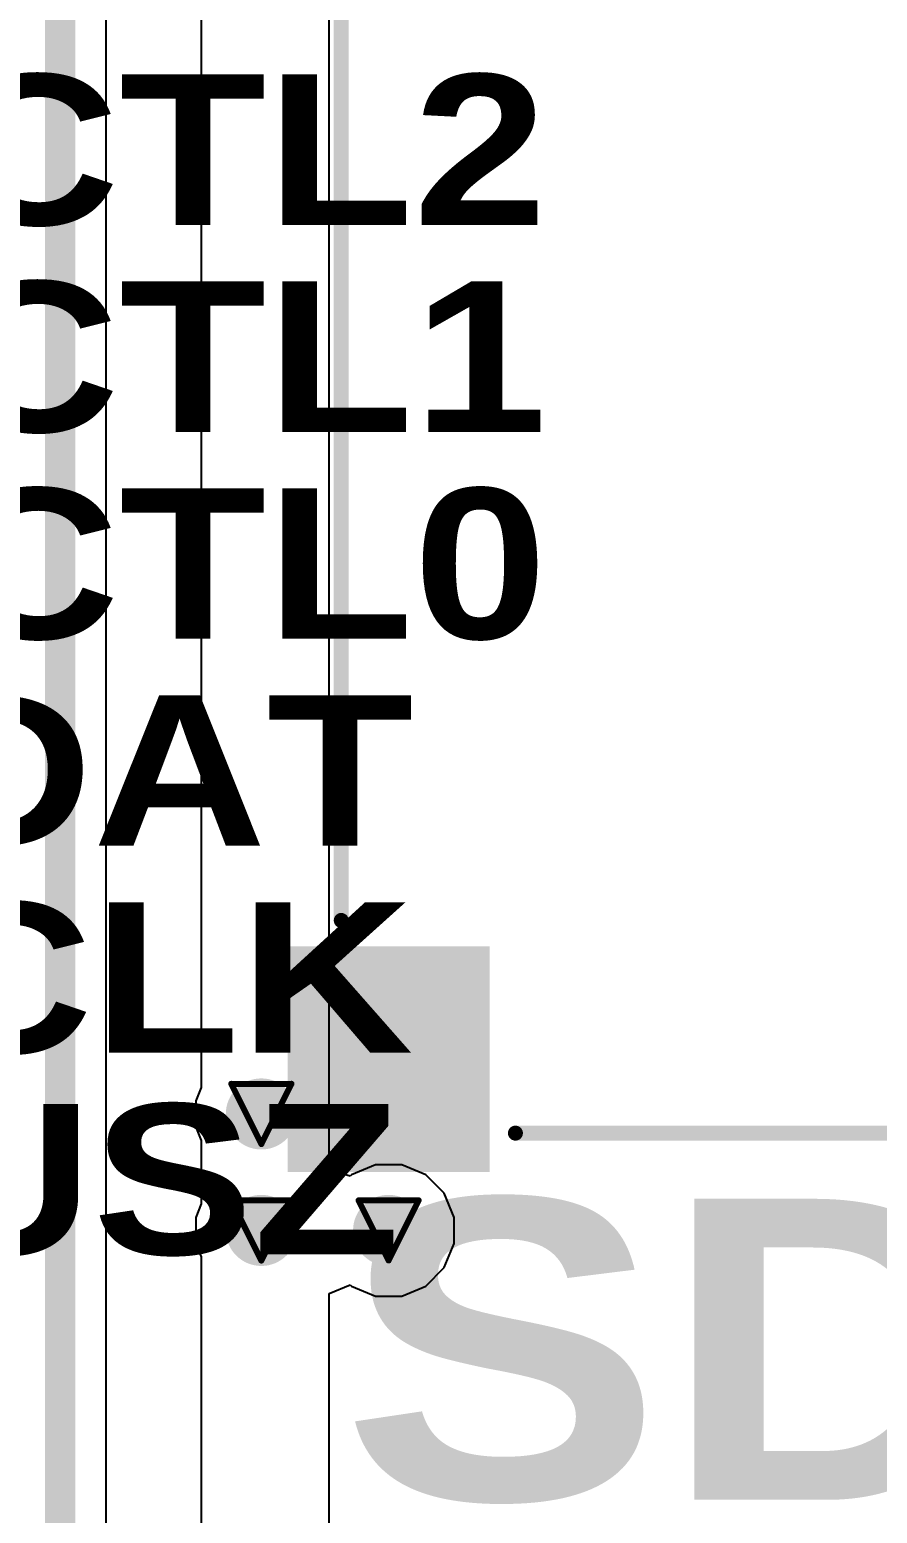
# Model space of a CAD drawing. Header units: inches. Extents: x 0 to 5359, y 0 to 5098.
# Drawn here: x 89.24 to 96.4, y 39.91 to 52.43 of the extents above; entities that cross this region are included whole.
import ezdxf

# ---------------------------------------------------------------- set-up
doc = ezdxf.new("R2010")
doc.units = ezdxf.units.IN
for name, color, linetype in [('Bottom Layer', 5, 'Continuous'), ('Drill Drawing', 1, 'Continuous'), ('Layer 1', 16, 'Continuous'), ('Layer 2', 76, 'Continuous'), ('Top Layer', 1, 'Continuous'), ('Top Overlay', 2, 'Continuous'), ('Top Paste', 8, 'Continuous'), ('Top Solder', 216, 'Continuous'), ('Via Holes', 16, 'Continuous')]:
    doc.layers.add(name, color=color, linetype=linetype)
doc.styles.add('Arial Black_Bold', font='', dxfattribs={"height": 0.2})
doc.styles.get('Arial Black_Bold').set_extended_font_data('Arial Black', bold=True)

# ---------------------------------------------------------------- blocks, each defined once
blk = doc.blocks.new('5027740891_229')
at = {"layer": 'Top Layer'}
blk.add_hatch(color=1, dxfattribs=at).paths.add_polyline_path([(-7.552, -6.575), (-6.052, -6.575), (-6.052, -8.275), (-7.552, -8.275)])
at = {"layer": 'Top Paste'}
blk.add_hatch(color=8, dxfattribs=at).paths.add_polyline_path([(-7.552, -6.575), (-6.052, -6.575), (-6.052, -8.275), (-7.552, -8.275)])
at = {"layer": 'Top Solder'}
blk.add_hatch(color=216, dxfattribs=at).paths.add_polyline_path([(-7.654, -6.473), (-5.951, -6.473), (-5.951, -8.377), (-7.654, -8.377)])
at = {"layer": 'Top Overlay'}
for points in [[(-7.203, -6.255, 0.127, 0.127, 0), (-7.203, 6.36, 0.127, 0.127, 0)], [(-5.732, -8.05, 0.127, 0.127, 0), (5.627, -8.05, 0.127, 0.127, 0)]]:
    blk.add_lwpolyline(points, format="xyseb", dxfattribs=at)
for points in [[(-7.234, -6.255, 0.0635, 0.0635, 1), (-7.171, -6.255, 0.0635, 0.0635, 1)], [(-5.764, -8.05, 0.0635, 0.0635, 1), (-5.701, -8.05, 0.0635, 0.0635, 1)]]:
    blk.add_lwpolyline(points, format="xyseb", close=True, dxfattribs=at)

msp = doc.modelspace()

# ---------------------------------------------------------------- hatches: boundary and pattern name
at = {"layer": 'Bottom Layer'}
h = msp.add_hatch(color=5, dxfattribs=at)
edge = h.paths.add_edge_path()
edge.add_arc((91.198, 43.282), 0.3, 0, 360)
h = msp.add_hatch(color=5, dxfattribs=at)
edge = h.paths.add_edge_path()
edge.add_arc((91.198, 42.299), 0.3, 0, 360)
h = msp.add_hatch(color=5, dxfattribs=at)
edge = h.paths.add_edge_path()
edge.add_arc((92.272, 42.299), 0.3, 0, 360)
at = {"layer": 'Layer 1'}
h = msp.add_hatch(color=16, dxfattribs=at)
edge = h.paths.add_edge_path()
edge.add_arc((91.198, 43.282), 0.3, 0, 360)
h = msp.add_hatch(color=16, dxfattribs=at)
edge = h.paths.add_edge_path()
edge.add_arc((91.198, 42.299), 0.3, 0, 360)
h = msp.add_hatch(color=16, dxfattribs=at)
edge = h.paths.add_edge_path()
edge.add_arc((92.272, 42.299), 0.3, 0, 360)
at = {"layer": 'Layer 2'}
h = msp.add_hatch(color=76, dxfattribs=at)
edge = h.paths.add_edge_path()
edge.add_arc((91.198, 43.282), 0.3, 0, 360)
h = msp.add_hatch(color=76, dxfattribs=at)
edge = h.paths.add_edge_path()
edge.add_arc((91.198, 42.299), 0.3, 0, 360)
h = msp.add_hatch(color=76, dxfattribs=at)
edge = h.paths.add_edge_path()
edge.add_arc((92.272, 42.299), 0.3, 0, 360)
at = {"layer": 'Top Layer'}
h = msp.add_hatch(color=1, dxfattribs=at)
edge = h.paths.add_edge_path()
edge.add_arc((91.198, 43.282), 0.3, 0, 360)
h = msp.add_hatch(color=1, dxfattribs=at)
edge = h.paths.add_edge_path()
edge.add_arc((91.198, 42.299), 0.3, 0, 360)
h = msp.add_hatch(color=1, dxfattribs=at)
edge = h.paths.add_edge_path()
edge.add_arc((92.272, 42.299), 0.3, 0, 360)
at = {"layer": 'Via Holes'}
h = msp.add_hatch(color=7, dxfattribs=at)
edge = h.paths.add_edge_path()
edge.add_arc((91.198, 43.282), 0.15, 0, 360)
h = msp.add_hatch(color=7, dxfattribs=at)
edge = h.paths.add_edge_path()
edge.add_arc((91.198, 42.299), 0.15, 0, 360)
h = msp.add_hatch(color=7, dxfattribs=at)
edge = h.paths.add_edge_path()
edge.add_arc((92.272, 42.299), 0.15, 0, 360)

# ---------------------------------------------------------------- linework, layer by layer
at = {"layer": 'Bottom Layer'}
msp.add_line((89.888, 16.77), (89.888, 65.569), dxfattribs=at)
msp.add_lwpolyline([(89.5, 65.964, 0.254, 0.254, 0), (89.5, 16.77, 0.254, 0.254, 0)], format="xyseb", dxfattribs=at)
at = {"layer": 'Drill Drawing'}
for points in [[(90.944, 43.536, 0.0508, 0.0508, 0), (91.452, 43.536, 0.0508, 0.0508, 0)], [(90.944, 43.536, 0.0508, 0.0508, 0), (91.198, 43.028, 0.0508, 0.0508, 0)], [(91.198, 43.028, 0.0508, 0.0508, 0), (91.452, 43.536, 0.0508, 0.0508, 0)], [(90.944, 42.553, 0.0508, 0.0508, 0), (91.452, 42.553, 0.0508, 0.0508, 0)], [(90.944, 42.553, 0.0508, 0.0508, 0), (91.198, 42.045, 0.0508, 0.0508, 0)], [(91.198, 42.045, 0.0508, 0.0508, 0), (91.452, 42.553, 0.0508, 0.0508, 0)], [(92.018, 42.553, 0.0508, 0.0508, 0), (92.526, 42.553, 0.0508, 0.0508, 0)], [(92.018, 42.553, 0.0508, 0.0508, 0), (92.272, 42.045, 0.0508, 0.0508, 0)], [(92.272, 42.045, 0.0508, 0.0508, 0), (92.526, 42.553, 0.0508, 0.0508, 0)]]:
    msp.add_lwpolyline(points, format="xyseb", dxfattribs=at)
for points in [[(90.931, 43.536, 0.0254, 0.0254, 1), (90.957, 43.536, 0.0254, 0.0254, 1)], [(90.931, 43.536, 0.0254, 0.0254, 1), (90.957, 43.536, 0.0254, 0.0254, 1)], [(91.439, 43.536, 0.0254, 0.0254, 1), (91.465, 43.536, 0.0254, 0.0254, 1)], [(91.439, 43.536, 0.0254, 0.0254, 1), (91.465, 43.536, 0.0254, 0.0254, 1)], [(91.185, 43.028, 0.0254, 0.0254, 1), (91.211, 43.028, 0.0254, 0.0254, 1)], [(91.185, 43.028, 0.0254, 0.0254, 1), (91.211, 43.028, 0.0254, 0.0254, 1)], [(90.931, 42.553, 0.0254, 0.0254, 1), (90.957, 42.553, 0.0254, 0.0254, 1)], [(90.931, 42.553, 0.0254, 0.0254, 1), (90.957, 42.553, 0.0254, 0.0254, 1)], [(91.439, 42.553, 0.0254, 0.0254, 1), (91.465, 42.553, 0.0254, 0.0254, 1)], [(91.439, 42.553, 0.0254, 0.0254, 1), (91.465, 42.553, 0.0254, 0.0254, 1)], [(92.006, 42.553, 0.0254, 0.0254, 1), (92.031, 42.553, 0.0254, 0.0254, 1)], [(92.006, 42.553, 0.0254, 0.0254, 1), (92.031, 42.553, 0.0254, 0.0254, 1)], [(92.514, 42.553, 0.0254, 0.0254, 1), (92.539, 42.553, 0.0254, 0.0254, 1)], [(92.514, 42.553, 0.0254, 0.0254, 1), (92.539, 42.553, 0.0254, 0.0254, 1)], [(91.185, 42.045, 0.0254, 0.0254, 1), (91.211, 42.045, 0.0254, 0.0254, 1)], [(91.185, 42.045, 0.0254, 0.0254, 1), (91.211, 42.045, 0.0254, 0.0254, 1)], [(92.26, 42.045, 0.0254, 0.0254, 1), (92.285, 42.045, 0.0254, 0.0254, 1)], [(92.26, 42.045, 0.0254, 0.0254, 1), (92.285, 42.045, 0.0254, 0.0254, 1)]]:
    msp.add_lwpolyline(points, format="xyseb", close=True, dxfattribs=at)
at = {"layer": 'Layer 2'}
for p, q in [((91.77, 42.832), (91.77, 56.994)), ((90.691, 53.8), (90.691, 51.928)), ((90.691, 51.928), (90.691, 51.301)), ((90.691, 51.301), (90.691, 49.718)), ((90.691, 49.718), (90.691, 49.025)), ((90.691, 49.025), (90.691, 48.001)), ((90.691, 48.001), (90.691, 43.505)), ((90.691, 43.505), (90.644, 43.392)), ((90.644, 43.392), (90.644, 43.171)), ((90.644, 43.171), (90.691, 43.058)), ((90.691, 43.058), (90.691, 42.522)), ((91.81, 42.8), (91.77, 42.832)), ((92.162, 42.853), (91.959, 42.769)), ((92.383, 42.853), (92.162, 42.853)), ((92.586, 42.769), (92.383, 42.853)), ((91.948, 42.758), (91.81, 42.8)), ((91.959, 42.769), (91.948, 42.758)), ((92.742, 42.613), (92.586, 42.769)), ((92.826, 42.409), (92.742, 42.613)), ((90.691, 42.522), (90.644, 42.409)), ((90.644, 42.409), (90.644, 42.189)), ((92.826, 42.189), (92.826, 42.409)), ((90.644, 42.189), (90.691, 42.076)), ((90.691, 42.076), (90.691, 42.076)), ((90.691, 42.076), (90.691, 42.076)), ((90.691, 42.076), (90.691, 29.858)), ((92.742, 41.985), (92.826, 42.189)), ((92.586, 41.829), (92.742, 41.985)), ((91.77, 41.766), (91.948, 41.84)), ((91.948, 41.84), (91.959, 41.829)), ((91.959, 41.829), (92.162, 41.745)), ((92.383, 41.745), (92.586, 41.829)), ((91.77, 29.382), (91.77, 41.766)), ((92.162, 41.745), (92.383, 41.745))]:
    msp.add_line(p, q, dxfattribs=at)

# ---------------------------------------------------------------- block references
msp.add_blockref('5027740891_229', (99.075, 51.17))

# ---------------------------------------------------------------- texts
at = {"layer": 'Top Overlay', "style": 'Arial Black_Bold'}
for s, height, p in [('PWR-CTL2', 1.27, (83.12, 50.785)), ('PWR-CTL1', 1.27, (83.12, 49.038)), ('PWR-CTL0', 1.27, (83.12, 47.292)), ('SMB-DAT', 1.27, (83.12, 45.545)), ('SMB-CLK', 1.27, (83.12, 43.798)), ('SMB-USZ', 1.27, (83.12, 42.096)), ('SD CARD', 2.54, (91.872, 40.026))]:
    msp.add_text(s, height=height, dxfattribs=at).set_placement(p)

doc.saveas('drawing.dxf')
